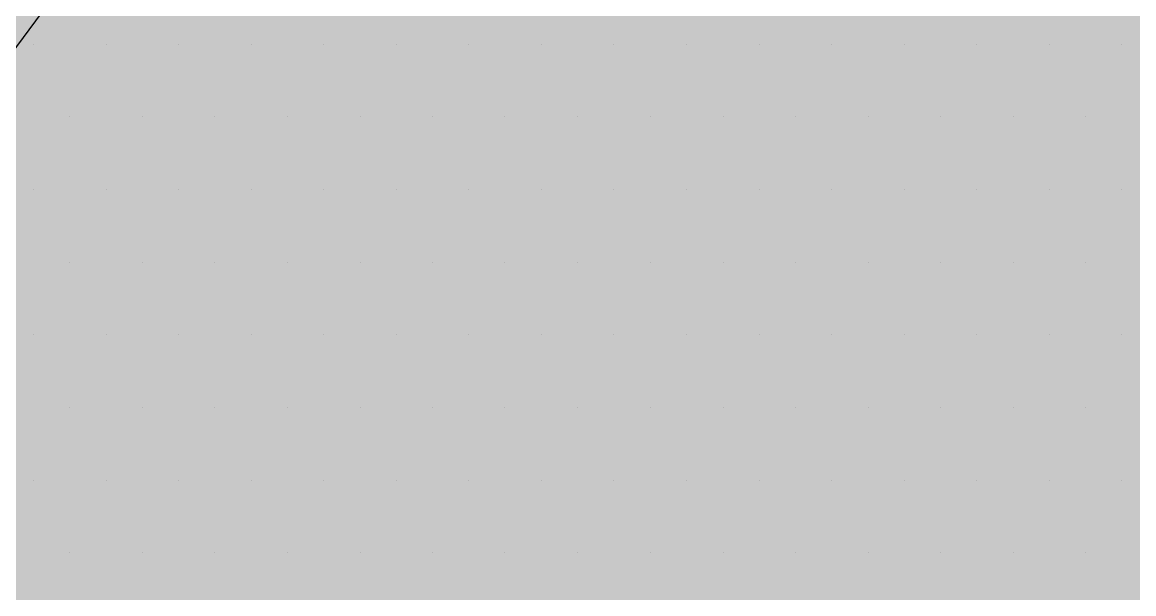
# Paper-space layout 'Layout1' of a CAD drawing. Extents: x -43 to 2298, y -18 to 768.
# Drawn here: x 141.259 to 142.102, y 254.564 to 254.997 of the extents above; entities that cross this region are included whole.
import ezdxf

# ---------------------------------------------------------------- set-up
doc = ezdxf.new("R2010")
doc.units = 0
doc.header["$LTSCALE"] = 2
doc.linetypes.add('CACHEX2', pattern=[0.75, 0.5, -0.25])
doc.layers.add('CARTOUCHE', color=7, linetype='Continuous')
doc.layers.add('LOGO', color=7, linetype='Continuous')

# ---------------------------------------------------------------- blocks, each defined once
blk = doc.blocks.new('A$C715108E3')
at = {"layer": 'LOGO', "color": 131}
for p, q in [((-7.8642, -25.0736), (-7.8642, -25.0736)), ((-7.7724, -25.0736), (-7.7724, -25.0736)), ((-7.6809, -25.0736), (-7.6809, -25.0736)), ((-7.5891, -25.0736), (-7.5891, -25.0736)), ((-7.4973, -25.0736), (-7.4973, -25.0736)), ((-7.4058, -25.0736), (-7.4058, -25.0736)), ((-7.314, -25.0736), (-7.314, -25.0736)), ((-7.2222, -25.0736), (-7.2222, -25.0736)), ((-7.1307, -25.0736), (-7.1307, -25.0736)), ((-7.0389, -25.0736), (-7.0389, -25.0736)), ((-6.947, -25.0736), (-6.947, -25.0736)), ((-6.8552, -25.0736), (-6.8552, -25.0736)), ((-6.7637, -25.0736), (-6.7637, -25.0736)), ((-6.6719, -25.0736), (-6.6719, -25.0736)), ((-6.5799, -25.0736), (-6.5799, -25.0736)), ((-6.4886, -25.0736), (-6.4886, -25.0736)), ((-7.8187, -25.1649), (-7.8187, -25.1649)), ((-7.7267, -25.1649), (-7.7267, -25.1649)), ((-7.635, -25.1649), (-7.635, -25.1649)), ((-7.5434, -25.1649), (-7.5434, -25.1649)), ((-7.4515, -25.1649), (-7.4515, -25.1649)), ((-7.3597, -25.1649), (-7.3597, -25.1649)), ((-7.2683, -25.1649), (-7.2683, -25.1649)), ((-7.1764, -25.1649), (-7.1764, -25.1649)), ((-7.0846, -25.1649), (-7.0846, -25.1649)), ((-6.9924, -25.1649), (-6.9924, -25.1649)), ((-6.9013, -25.1649), (-6.9013, -25.1649)), ((-6.8095, -25.1649), (-6.8095, -25.1649)), ((-6.7175, -25.1649), (-6.7175, -25.1649)), ((-6.6262, -25.1649), (-6.6262, -25.1649)), ((-6.5343, -25.1649), (-6.5343, -25.1649)), ((-7.8642, -25.2562), (-7.8642, -25.2562)), ((-7.7724, -25.2562), (-7.7724, -25.2562)), ((-7.6809, -25.2562), (-7.6809, -25.2562)), ((-7.5891, -25.2562), (-7.5891, -25.2562)), ((-7.4973, -25.2562), (-7.4973, -25.2562)), ((-7.4058, -25.2562), (-7.4058, -25.2562)), ((-7.314, -25.2562), (-7.314, -25.2562)), ((-7.2222, -25.2562), (-7.2222, -25.2562)), ((-7.1307, -25.2562), (-7.1307, -25.2562)), ((-7.0389, -25.2562), (-7.0389, -25.2562)), ((-6.947, -25.2562), (-6.947, -25.2562)), ((-6.8552, -25.2562), (-6.8552, -25.2562)), ((-6.7637, -25.2562), (-6.7637, -25.2562)), ((-6.6719, -25.2562), (-6.6719, -25.2562)), ((-6.5799, -25.2562), (-6.5799, -25.2562)), ((-6.4886, -25.2562), (-6.4886, -25.2562)), ((-7.8187, -25.3488), (-7.8187, -25.3488)), ((-7.7267, -25.3488), (-7.7267, -25.3488)), ((-7.635, -25.3488), (-7.635, -25.3488)), ((-7.5434, -25.3488), (-7.5434, -25.3488)), ((-7.4515, -25.3488), (-7.4515, -25.3488)), ((-7.3597, -25.3488), (-7.3597, -25.3488)), ((-7.2683, -25.3488), (-7.2683, -25.3488)), ((-7.1764, -25.3488), (-7.1764, -25.3488)), ((-7.0846, -25.3488), (-7.0846, -25.3488)), ((-6.9924, -25.3488), (-6.9924, -25.3488)), ((-6.9013, -25.3488), (-6.9013, -25.3488)), ((-6.8095, -25.3488), (-6.8095, -25.3488)), ((-6.7175, -25.3488), (-6.7175, -25.3488)), ((-6.6262, -25.3488), (-6.6262, -25.3488)), ((-6.5343, -25.3488), (-6.5343, -25.3488)), ((-7.8642, -25.4402), (-7.8642, -25.4402)), ((-7.7724, -25.4402), (-7.7724, -25.4402)), ((-7.6809, -25.4402), (-7.6809, -25.4402)), ((-7.5891, -25.4402), (-7.5891, -25.4402)), ((-7.4973, -25.4402), (-7.4973, -25.4402)), ((-7.4058, -25.4402), (-7.4058, -25.4402)), ((-7.314, -25.4402), (-7.314, -25.4402)), ((-7.2222, -25.4402), (-7.2222, -25.4402)), ((-7.1307, -25.4402), (-7.1307, -25.4402)), ((-7.0389, -25.4402), (-7.0389, -25.4402)), ((-6.947, -25.4402), (-6.947, -25.4402)), ((-6.8552, -25.4402), (-6.8552, -25.4402)), ((-6.7637, -25.4402), (-6.7637, -25.4402)), ((-6.6719, -25.4402), (-6.6719, -25.4402)), ((-6.5799, -25.4402), (-6.5799, -25.4402)), ((-6.4886, -25.4402), (-6.4886, -25.4402)), ((-7.8187, -25.5328), (-7.8187, -25.5328)), ((-7.7267, -25.5328), (-7.7267, -25.5328)), ((-7.635, -25.5328), (-7.635, -25.5328)), ((-7.5434, -25.5328), (-7.5434, -25.5328)), ((-7.4515, -25.5328), (-7.4515, -25.5328)), ((-7.3597, -25.5328), (-7.3597, -25.5328)), ((-7.2683, -25.5328), (-7.2683, -25.5328)), ((-7.1764, -25.5328), (-7.1764, -25.5328)), ((-7.0846, -25.5328), (-7.0846, -25.5328)), ((-6.9924, -25.5328), (-6.9924, -25.5328)), ((-6.9013, -25.5328), (-6.9013, -25.5328)), ((-6.8095, -25.5328), (-6.8095, -25.5328)), ((-6.7175, -25.5328), (-6.7175, -25.5328)), ((-6.6262, -25.5328), (-6.6262, -25.5328)), ((-6.5343, -25.5328), (-6.5343, -25.5328)), ((-7.8642, -25.6241), (-7.8642, -25.6241)), ((-7.7724, -25.6241), (-7.7724, -25.6241)), ((-7.6809, -25.6241), (-7.6809, -25.6241)), ((-7.5891, -25.6241), (-7.5891, -25.6241)), ((-7.4973, -25.6241), (-7.4973, -25.6241)), ((-7.4058, -25.6241), (-7.4058, -25.6241)), ((-7.314, -25.6241), (-7.314, -25.6241)), ((-7.2222, -25.6241), (-7.2222, -25.6241)), ((-7.1307, -25.6241), (-7.1307, -25.6241)), ((-7.0389, -25.6241), (-7.0389, -25.6241)), ((-6.947, -25.6241), (-6.947, -25.6241)), ((-6.8552, -25.6241), (-6.8552, -25.6241)), ((-6.7637, -25.6241), (-6.7637, -25.6241)), ((-6.6719, -25.6241), (-6.6719, -25.6241)), ((-6.5799, -25.6241), (-6.5799, -25.6241)), ((-6.4886, -25.6241), (-6.4886, -25.6241)), ((-7.8187, -25.7153), (-7.8187, -25.7153)), ((-7.7267, -25.7153), (-7.7267, -25.7153)), ((-7.635, -25.7153), (-7.635, -25.7153)), ((-7.5434, -25.7153), (-7.5434, -25.7153)), ((-7.4515, -25.7153), (-7.4515, -25.7153)), ((-7.3597, -25.7153), (-7.3597, -25.7153)), ((-7.2683, -25.7153), (-7.2683, -25.7153)), ((-7.1764, -25.7153), (-7.1764, -25.7153)), ((-7.0846, -25.7153), (-7.0846, -25.7153)), ((-6.9924, -25.7153), (-6.9924, -25.7153)), ((-6.9013, -25.7153), (-6.9013, -25.7153)), ((-6.8095, -25.7153), (-6.8095, -25.7153)), ((-6.7175, -25.7153), (-6.7175, -25.7153)), ((-6.6262, -25.7153), (-6.6262, -25.7153)), ((-6.5343, -25.7153), (-6.5343, -25.7153))]:
    blk.add_line(p, q, dxfattribs=at)
blk.add_lwpolyline([(-4.7123, -20.7884), (-8.4641, -25.8566), (-8.5996, -26.1134), (-8.0987, -26.1134), (-7.2053, -26.0731), (-6.6093, -26.0457), (-6.203, -25.613), (-3.9696, -22.5417), (-2.7917, -25.1531), (-2.6026, -25.1257), (-1.9525, -24.8418), (-1.3029, -24.5438), (-2.3854, -21.8923), (1.9656, -22.2806)], dxfattribs=at)
blk = doc.blocks.new('A$C581E6685')
at = {"layer": 'LOGO', "color": 32, "linetype": 'CACHEX2', "ltscale": 1.5}
blk.add_ellipse((-38.0538, 23.8138), major_axis=(-19.0311, -3.534), ratio=0.590567, dxfattribs=at)
at = {"layer": 'LOGO', "color": 32}
blk.add_ellipse((-37.6144, 23.8499), major_axis=(-13.5768, -4.2839), ratio=0.791971, dxfattribs=at)
at = {"layer": 'CARTOUCHE'}
blk.add_blockref('A$C715108E3', (-31.6739, 36.3189), dxfattribs=at)

psp = doc.layouts.get("Layout1")

# ---------------------------------------------------------------- hatches: boundary and pattern name
at = {"layer": 'CARTOUCHE', "true_color": 0xffffff}
h = psp.add_hatch(color=7, dxfattribs=at)
h.dxf.hatch_style = 1
edge = h.paths.add_edge_path()
edge.add_spline(control_points=[(127.71967, 272.47485), (127.71967, 261.58368), (127.71967, 250.69252), (127.71967, 246.85252), (131.55967, 246.85252), (177.09893, 246.85252), (222.6382, 246.85252), (226.4782, 246.85252), (226.4782, 250.69252), (226.4782, 261.58368), (226.4782, 272.47485), (226.4782, 276.31485), (222.6382, 276.31485), (177.09893, 276.31485), (131.55967, 276.31485), (127.71967, 276.31485), (127.71967, 272.47485)], knot_values=[0, 0, 0, 1, 1, 2.570796, 2.570796, 3.570796, 3.570796, 5.141593, 5.141593, 6.141593, 6.141593, 7.712389, 7.712389, 8.712389, 8.712389, 10.283185, 10.283185, 10.283185], weights=[1, 1, 1, 0.707107, 1, 1, 1, 0.707107, 1, 1, 1, 0.707107, 1, 1, 1, 0.707107, 1], degree=2, periodic=0)

# ---------------------------------------------------------------- linework, layer by layer
at = {"layer": 'CARTOUCHE'}
psp.add_rational_spline([(127.71967, 272.47485), (127.71967, 261.58368), (127.71967, 250.69252), (127.71967, 246.85252), (131.55967, 246.85252), (177.09893, 246.85252), (222.6382, 246.85252), (226.4782, 246.85252), (226.4782, 250.69252), (226.4782, 261.58368), (226.4782, 272.47485), (226.4782, 276.31485), (222.6382, 276.31485), (177.09893, 276.31485), (131.55967, 276.31485), (127.71967, 276.31485), (127.71967, 272.47485)], [1, 1, 1, 0.707106781187, 1, 1, 1, 0.707106781187, 1, 1, 1, 0.707106781187, 1, 1, 1, 0.707106781187, 1], degree=2, knots=[0, 0, 0, 1, 1, 2.570796, 2.570796, 3.570796, 3.570796, 5.141593, 5.141593, 6.141593, 6.141593, 7.712389, 7.712389, 8.712389, 8.712389, 10.283185, 10.283185, 10.283185], dxfattribs=at)

# ---------------------------------------------------------------- block references
at = {"layer": 'CARTOUCHE', "xscale": 0.6, "yscale": 0.6, "zscale": 0.6}
psp.add_blockref('A$C581E6685', (164.99041, 248.2331), dxfattribs=at)

doc.saveas('drawing.dxf')
